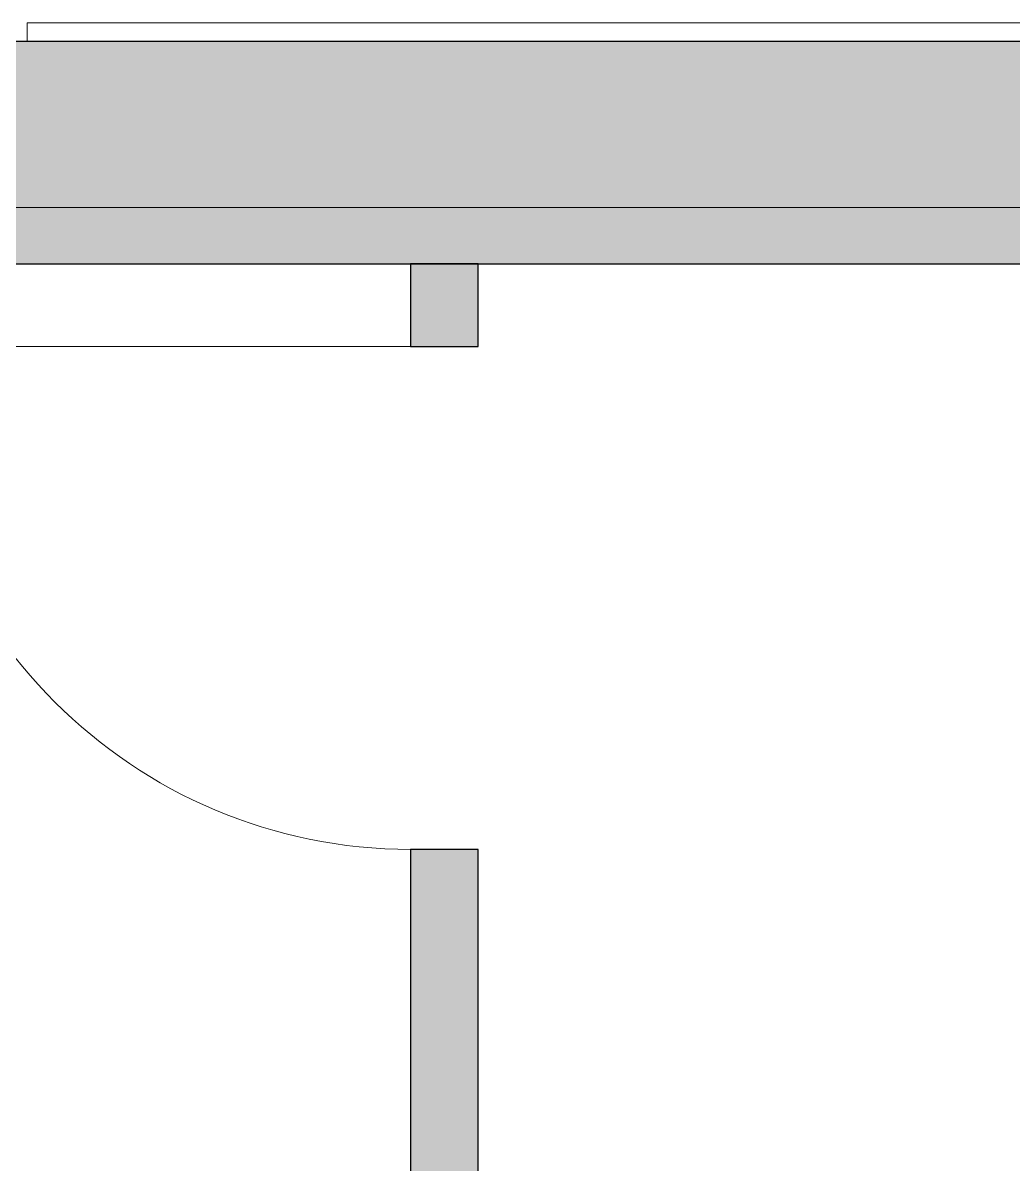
# Model space of a CAD drawing. Header units: millimetres. Extents: x 155927 to 317870, y -36033 to 97293.
# Drawn here: x 166801 to 168592, y 32616 to 34682 of the extents above; entities that cross this region are included whole.
import ezdxf

# ---------------------------------------------------------------- set-up
doc = ezdxf.new("R2010")
doc.units = ezdxf.units.MM
doc.header["$MEASUREMENT"] = 0
for name, color, linetype, lineweight in [('A-DOOR', 4, 'CONTINUOUS', 9), ('A-GLAZ-CURT', 7, 'CONTINUOUS', 9), ('A-WALL', 7, 'CONTINUOUS', 9), ('A-WALL-PATT', 7, 'CONTINUOUS', 9), ('I-WALL', 7, 'CONTINUOUS', 9)]:
    doc.layers.add(name, color=color, linetype=linetype, lineweight=lineweight)

msp = doc.modelspace()

# ---------------------------------------------------------------- hatches: boundary and pattern name
at = {"layer": 'A-WALL-PATT'}
h = msp.add_hatch(color=256, dxfattribs=at)
h.paths.add_polyline_path([(156460.8, 34347.6), (157908.8, 34347.6), (157908.8, 34647.6), (156460.8, 34647.6)], flags=0)
h.paths.add_polyline_path([(166692.8, 34347.6), (185283.8, 34347.6), (185283.8, 34647.6), (166692.8, 34647.6)], flags=0)
h.paths.add_polyline_path([(187318, 34347.6), (190658.8, 34347.6), (190658.8, 34647.6), (187318, 34647.6)], flags=0)
h.paths.add_polyline_path([(196942.8, 34347.6), (200283.7, 34347.6), (200283.7, 34647.6), (196942.8, 34647.6)], flags=0)
h.paths.add_polyline_path([(202317.8, 34347.6), (220908.8, 34347.6), (220908.8, 34647.6), (202317.8, 34647.6)], flags=0)
h.paths.add_polyline_path([(229692.8, 34347.6), (231140.8, 34347.6), (231140.8, 34647.6), (229692.8, 34647.6)], flags=0)
msp.add_hatch(color=256, dxfattribs=at).paths.add_polyline_path([(168656.4, 34245.6), (168656.4, 34347.6), (166692.8, 34347.6), (166692.8, 34245.6), (167300.5, 34245.6)], flags=0)
h = msp.add_hatch(color=256, dxfattribs=at)
h.paths.add_polyline_path([(167552.4, 28529.6), (167624.4, 28529.6), (167624.4, 33185.6), (167502.4, 33185.6), (167502.4, 28529.6)], flags=0)
h.paths.add_polyline_path([(167624.4, 34095.6), (167624.4, 34245.6), (167502.4, 34245.6), (167502.4, 34095.6)], flags=0)

# ---------------------------------------------------------------- linework, layer by layer
at = {"layer": 'A-DOOR'}
msp.add_line((167502.4, 34095.6), (166592.4, 34095.6), dxfattribs=at)
msp.add_arc((167502.4, 34095.6), 910, 180, 270, dxfattribs=at)
at = {"layer": 'A-GLAZ-CURT', "lineweight": 20}
for p, q in [((169792.8, 34681.6), (166808.8, 34681.6)), ((166808.8, 34681.6), (166808.8, 34647.6)), ((166808.8, 34647.6), (169792.8, 34647.6))]:
    msp.add_line(p, q, dxfattribs=at)
at = {"layer": 'A-WALL', "lineweight": 30}
msp.add_line((185283.8, 34647.6), (166692.8, 34647.6), dxfattribs=at)
at = {"layer": 'A-WALL'}
msp.add_line((166692.8, 34347.6), (168656.4, 34347.6), dxfattribs=at)
at = {"layer": 'I-WALL'}
msp.add_line((168656.4, 34347.6), (166692.8, 34347.6), dxfattribs=at)
at = {"layer": 'I-WALL', "lineweight": 30}
for p, q in [((166692.8, 34245.6), (168656.4, 34245.6)), ((167624.4, 34245.6), (167502.4, 34245.6)), ((167502.4, 34245.6), (167502.4, 34095.6)), ((167624.4, 34095.6), (167624.4, 34245.6)), ((167502.4, 34095.6), (167624.4, 34095.6)), ((167624.4, 33185.6), (167502.4, 33185.6)), ((167502.4, 33185.6), (167502.4, 29907.6)), ((167624.4, 28529.6), (167624.4, 33185.6))]:
    msp.add_line(p, q, dxfattribs=at)

doc.saveas('drawing.dxf')
